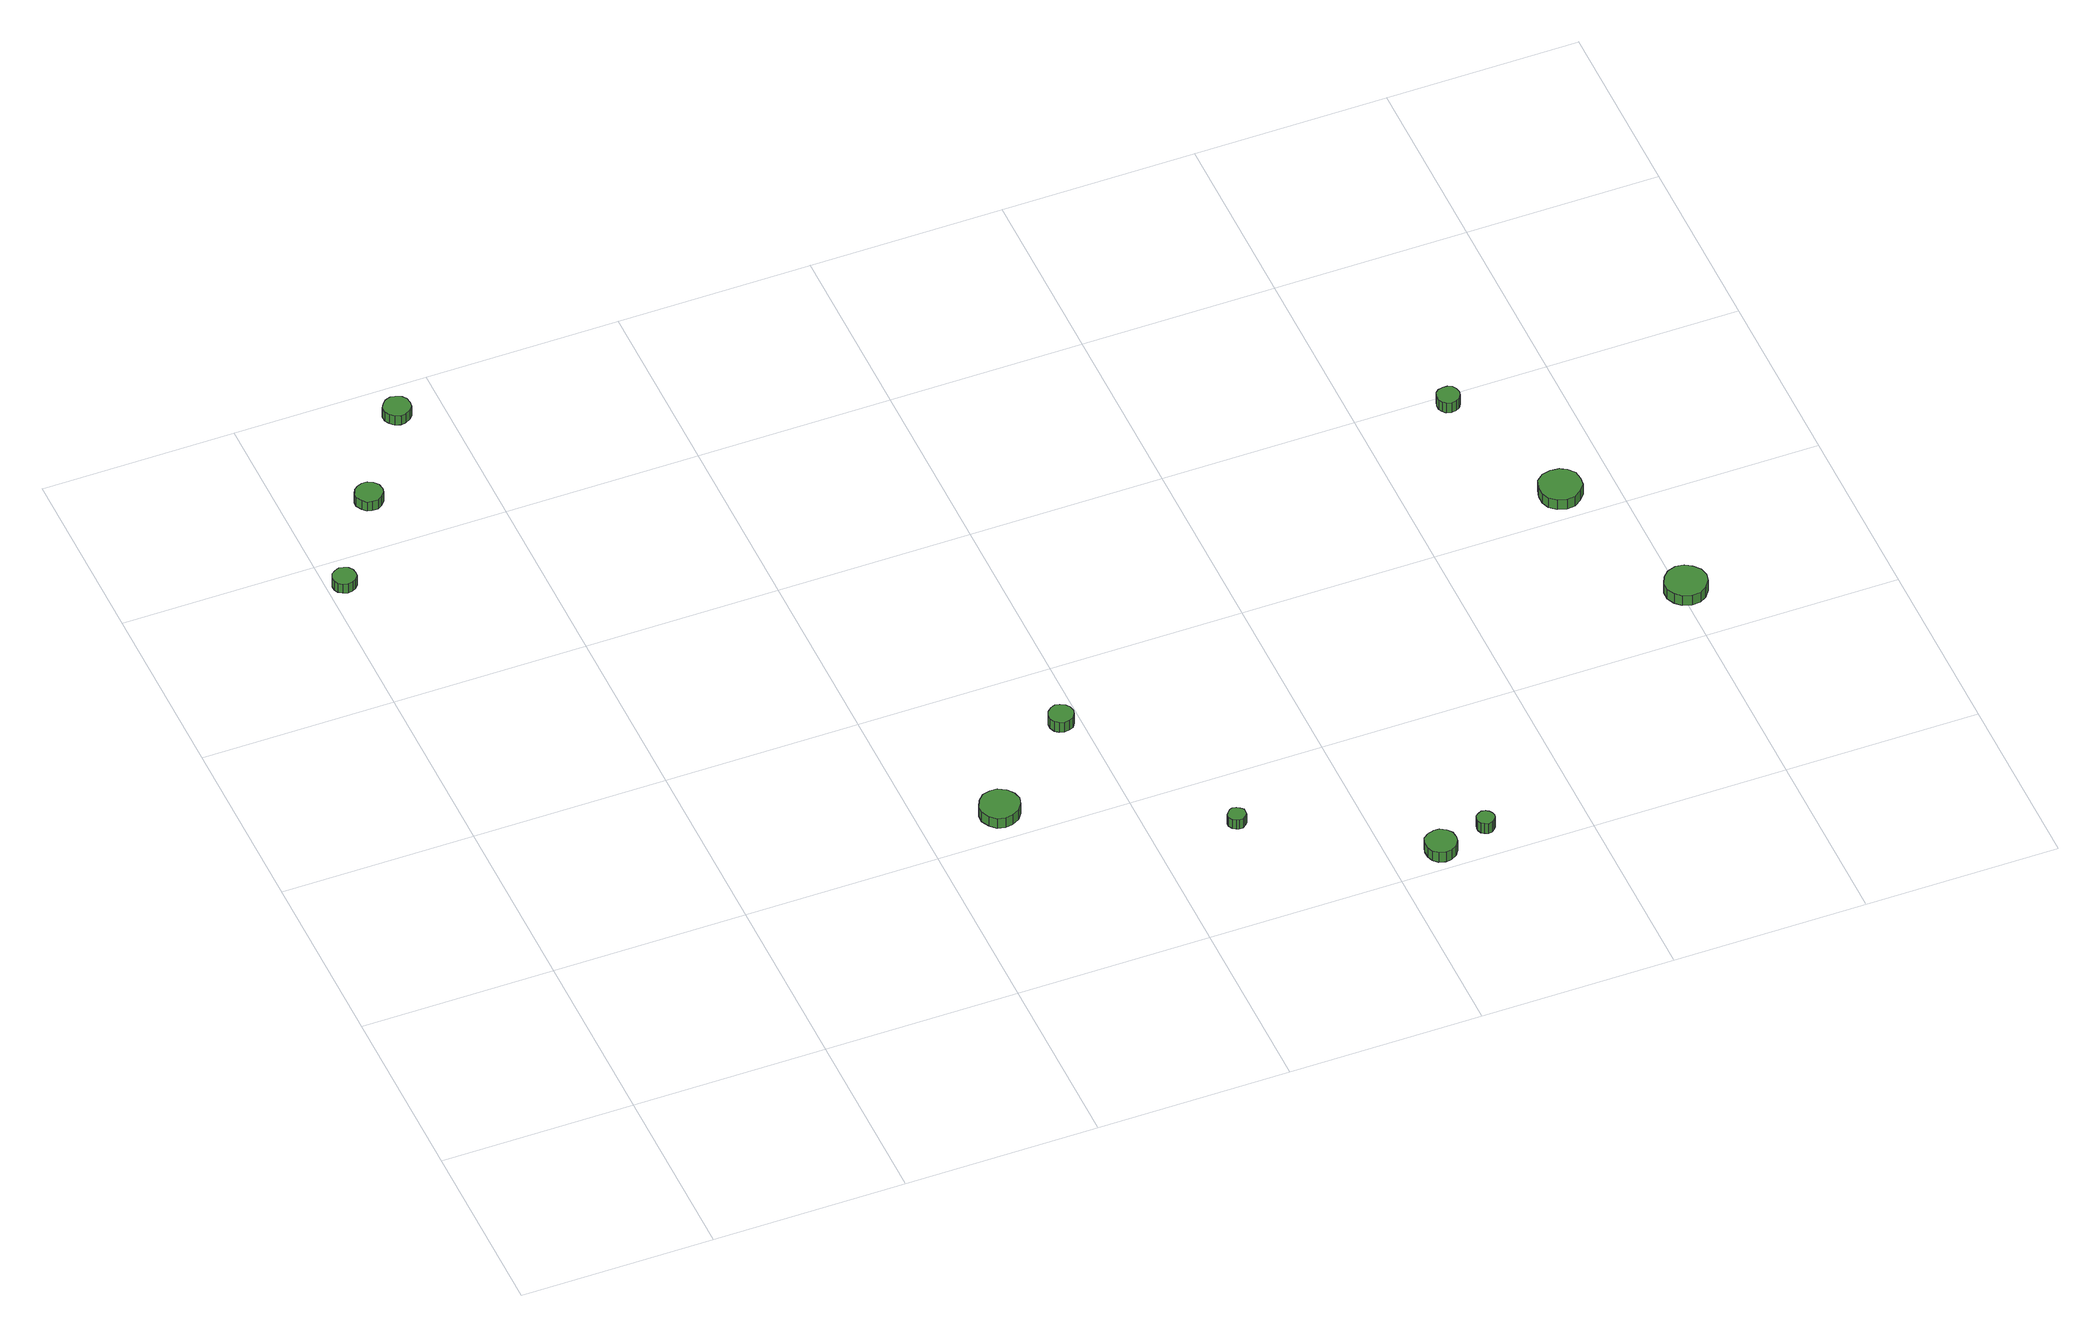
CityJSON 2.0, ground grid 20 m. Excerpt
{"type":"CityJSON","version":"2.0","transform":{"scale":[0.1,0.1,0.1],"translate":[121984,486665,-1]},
"CityObjects":{
"tree1":{"type":"SolitaryVegetationObject","attributes":{"function":"something"},"geometry":[{"type":"MultiSurface","lod":"1","boundaries":[[[0,1,2,3,4,5,6,7,8,9,10,11,12,13,14]],[[15,16,17,18,19,20,21,22,23,24,25,26,27,28,29]],[[0,29,28,1]],[[1,28,27,2]],[[2,27,26,3]],[[3,26,25,4]],[[4,25,24,5]],[[5,24,23,6]],[[6,23,22,7]],[[7,22,21,8]],[[8,21,20,9]],[[9,20,19,10]],[[10,19,18,11]],[[11,18,17,12]],[[12,17,16,13]],[[13,16,15,14]],[[14,15,29,0]]]}]},
"tree2":{"type":"SolitaryVegetationObject","attributes":{"function":"something"},"geometry":[{"type":"MultiSurface","lod":"1","boundaries":[[[30,31,32,33,34,35,36,37,38,39,40,41,42,43,44]],[[45,46,47,48,49,50,51,52,53,54,55,56,57,58,59]],[[30,59,58,31]],[[31,58,57,32]],[[32,57,56,33]],[[33,56,55,34]],[[34,55,54,35]],[[35,54,53,36]],[[36,53,52,37]],[[37,52,51,38]],[[38,51,50,39]],[[39,50,49,40]],[[40,49,48,41]],[[41,48,47,42]],[[42,47,46,43]],[[43,46,45,44]],[[44,45,59,30]]]}]},
"tree3":{"type":"SolitaryVegetationObject","attributes":{"function":"something"},"geometry":[{"type":"MultiSurface","lod":"1","boundaries":[[[60,61,62,63,64,65,66,67,68,69,70,71,72,73,74]],[[75,76,77,78,79,80,81,82,83,84,85,86,87,88,89]],[[60,89,88,61]],[[61,88,87,62]],[[62,87,86,63]],[[63,86,85,64]],[[64,85,84,65]],[[65,84,83,66]],[[66,83,82,67]],[[67,82,81,68]],[[68,81,80,69]],[[69,80,79,70]],[[70,79,78,71]],[[71,78,77,72]],[[72,77,76,73]],[[73,76,75,74]],[[74,75,89,60]]]}]},
"tree4":{"type":"SolitaryVegetationObject","attributes":{"function":"something"},"geometry":[{"type":"MultiSurface","lod":"1","boundaries":[[[90,91,92,93,94,95,96,97,98,99,100,101,102,103,104]],[[105,106,107,108,109,110,111,112,113,114,115,116,117,118,119]],[[90,119,118,91]],[[91,118,117,92]],[[92,117,116,93]],[[93,116,115,94]],[[94,115,114,95]],[[95,114,113,96]],[[96,113,112,97]],[[97,112,111,98]],[[98,111,110,99]],[[99,110,109,100]],[[100,109,108,101]],[[101,108,107,102]],[[102,107,106,103]],[[103,106,105,104]],[[104,105,119,90]]]}]},
"tree5":{"type":"SolitaryVegetationObject","attributes":{"function":"something"},"geometry":[{"type":"MultiSurface","lod":"1","boundaries":[[[120,121,122,123,124,125,126,127,128,129,130,131,132,133,134]],[[135,136,137,138,139,140,141,142,143,144,145,146,147,148,149]],[[120,149,148,121]],[[121,148,147,122]],[[122,147,146,123]],[[123,146,145,124]],[[124,145,144,125]],[[125,144,143,126]],[[126,143,142,127]],[[127,142,141,128]],[[128,141,140,129]],[[129,140,139,130]],[[130,139,138,131]],[[131,138,137,132]],[[132,137,136,133]],[[133,136,135,134]],[[134,135,149,120]]]}]},
"tree6":{"type":"SolitaryVegetationObject","attributes":{"function":"something"},"geometry":[{"type":"MultiSurface","lod":"1","boundaries":[[[150,151,152,153,154,155,156,157,158,159,160,161,162,163,164]],[[165,166,167,168,169,170,171,172,173,174,175,176,177,178,179]],[[150,179,178,151]],[[151,178,177,152]],[[152,177,176,153]],[[153,176,175,154]],[[154,175,174,155]],[[155,174,173,156]],[[156,173,172,157]],[[157,172,171,158]],[[158,171,170,159]],[[159,170,169,160]],[[160,169,168,161]],[[161,168,167,162]],[[162,167,166,163]],[[163,166,165,164]],[[164,165,179,150]]]}]},
"tree7":{"type":"SolitaryVegetationObject","attributes":{"function":"something"},"geometry":[{"type":"MultiSurface","lod":"1","boundaries":[[[180,181,182,183,184,185,186,187,188,189,190,191,192,193,194]],[[195,196,197,198,199,200,201,202,203,204,205,206,207,208,209]],[[180,209,208,181]],[[181,208,207,182]],[[182,207,206,183]],[[183,206,205,184]],[[184,205,204,185]],[[185,204,203,186]],[[186,203,202,187]],[[187,202,201,188]],[[188,201,200,189]],[[189,200,199,190]],[[190,199,198,191]],[[191,198,197,192]],[[192,197,196,193]],[[193,196,195,194]],[[194,195,209,180]]]}]},
"tree8":{"type":"SolitaryVegetationObject","attributes":{"function":"something"},"geometry":[{"type":"MultiSurface","lod":"1","boundaries":[[[210,211,212,213,214,215,216,217,218,219,220,221,222,223,224]],[[225,226,227,228,229,230,231,232,233,234,235,236,237,238,239]],[[210,239,238,211]],[[211,238,237,212]],[[212,237,236,213]],[[213,236,235,214]],[[214,235,234,215]],[[215,234,233,216]],[[216,233,232,217]],[[217,232,231,218]],[[218,231,230,219]],[[219,230,229,220]],[[220,229,228,221]],[[221,228,227,222]],[[222,227,226,223]],[[223,226,225,224]],[[224,225,239,210]]]}]},
"tree9":{"type":"SolitaryVegetationObject","attributes":{"function":"something"},"geometry":[{"type":"MultiSurface","lod":"1","boundaries":[[[240,241,242,243,244,245,246,247,248,249,250,251,252,253,254]],[[255,256,257,258,259,260,261,262,263,264,265,266,267,268,269]],[[240,269,268,241]],[[241,268,267,242]],[[242,267,266,243]],[[243,266,265,244]],[[244,265,264,245]],[[245,264,263,246]],[[246,263,262,247]],[[247,262,261,248]],[[248,261,260,249]],[[249,260,259,250]],[[250,259,258,251]],[[251,258,257,252]],[[252,257,256,253]],[[253,256,255,254]],[[254,255,269,240]]]}]},
"tree10":{"type":"SolitaryVegetationObject","attributes":{"function":"something"},"geometry":[{"type":"MultiSurface","lod":"1","boundaries":[[[270,271,272,273,274,275,276,277,278,279,280,281,282,283,284]],[[285,286,287,288,289,290,291,292,293,294,295,296,297,298,299]],[[270,299,298,271]],[[271,298,297,272]],[[272,297,296,273]],[[273,296,295,274]],[[274,295,294,275]],[[275,294,293,276]],[[276,293,292,277]],[[277,292,291,278]],[[278,291,290,279]],[[279,290,289,280]],[[280,289,288,281]],[[281,288,287,282]],[[282,287,286,283]],[[283,286,285,284]],[[284,285,299,270]]]}]},
"tree11":{"type":"SolitaryVegetationObject","attributes":{"function":"something"},"geometry":[{"type":"MultiSurface","lod":"1","boundaries":[[[300,301,302,303,304,305,306,307,308,309,310,311,312,313,314]],[[315,316,317,318,319,320,321,322,323,324,325,326,327,328,329]],[[300,329,328,301]],[[301,328,327,302]],[[302,327,326,303]],[[303,326,325,304]],[[304,325,324,305]],[[305,324,323,306]],[[306,323,322,307]],[[307,322,321,308]],[[308,321,320,309]],[[309,320,319,310]],[[310,319,318,311]],[[311,318,317,312]],[[312,317,316,313]],[[313,316,315,314]],[[314,315,329,300]]]}]}
},
"vertices":[
[30,767,19],[29,772,19],[26,776,19],[22,778,19],[17,779,19],[12,777,19],[8,774,19],[6,769,19],[6,764,19],[8,760,19],[12,757,19],[17,755,19],[22,756,19],[26,758,19],[29,762,19],[29,762,7],[26,758,7],[22,756,7],[17,755,7],[12,757,7],[8,760,7],[6,764,7],[6,769,7],[8,774,7],[12,777,7],[17,779,7],[22,778,7],[26,776,7],[29,772,7],[30,767,7],
[98,864,19],[97,870,19],[93,875,19],[88,878,19],[82,878,19],[77,876,19],[73,873,19],[70,867,19],[70,862,19],[73,856,19],[77,852,19],[82,851,19],[88,851,19],[93,854,19],[97,859,19],[97,859,7],[93,854,7],[88,851,7],[82,851,7],[77,852,7],[73,856,7],[70,862,7],[70,867,7],[73,873,7],[77,876,7],[82,878,7],[88,878,7],[93,875,7],[97,870,7],[98,864,7],
[168,963,19],[167,969,19],[164,973,19],[158,976,19],[153,977,19],[147,975,19],[143,971,19],[140,966,19],[140,960,19],[143,955,19],[147,951,19],[153,949,19],[158,950,19],[164,953,19],[167,957,19],[167,957,7],[164,953,7],[158,950,7],[153,949,7],[147,951,7],[143,955,7],[140,960,7],[140,966,7],[143,971,7],[147,975,7],[153,977,7],[158,976,7],[164,973,7],[167,969,7],[168,963,7],
[499,233,22],[497,241,22],[492,248,22],[484,253,22],[476,253,22],[468,251,22],[462,245,22],[458,237,22],[458,229,22],[462,221,22],[468,215,22],[476,213,22],[484,214,22],[492,218,22],[497,225,22],[497,225,9],[492,218,9],[484,214,9],[476,213,9],[468,215,9],[462,221,9],[458,229,9],[458,237,9],[462,245,9],[468,251,9],[476,253,9],[484,253,9],[492,248,9],[497,241,9],[499,233,9],
[593,325,22],[592,330,22],[589,334,22],[584,337,22],[579,338,22],[574,336,22],[570,332,22],[568,327,22],[568,322,22],[570,317,22],[574,314,22],[579,312,22],[584,313,22],[589,315,22],[592,320,22],[592,320,9],[589,315,9],[584,313,9],[579,312,9],[574,314,9],[570,317,9],[568,322,9],[568,327,9],[570,332,9],[574,336,9],[579,338,9],[584,337,9],[589,334,9],[592,330,9],[593,325,9],
[692,132,23],[692,135,23],[689,138,23],[686,140,23],[682,141,23],[679,140,23],[676,137,23],[674,134,23],[674,130,23],[676,126,23],[679,124,23],[682,123,23],[686,123,23],[689,125,23],[692,128,23],[692,128,11],[689,125,11],[686,123,11],[682,123,11],[679,124,11],[676,126,11],[674,130,11],[674,134,11],[676,137,11],[679,140,11],[682,141,11],[686,140,11],[689,138,11],[692,135,11],[692,132,11],
[865,20,25],[864,27,25],[860,32,25],[854,36,25],[848,36,25],[841,34,25],[836,30,25],[834,24,25],[834,17,25],[836,11,25],[841,6,25],[848,4,25],[854,5,25],[860,8,25],[864,14,25],[864,14,12],[860,8,12],[854,5,12],[848,4,12],[841,6,12],[836,11,12],[834,17,12],[834,24,12],[836,30,12],[841,34,12],[848,36,12],[854,36,12],[860,32,12],[864,27,12],[865,20,12],
[911,34,24],[910,38,24],[908,41,24],[905,43,24],[901,44,24],[897,42,24],[894,40,24],[893,36,24],[893,33,24],[894,29,24],[897,27,24],[901,25,24],[905,26,24],[908,28,24],[910,31,24],[910,31,11],[908,28,11],[905,26,11],[901,25,11],[897,27,11],[894,29,11],[893,33,11],[893,36,11],[894,40,11],[897,42,11],[901,44,11],[905,43,11],[908,41,11],[910,38,11],[911,34,11],
[1102,582,27],[1101,587,27],[1098,591,27],[1094,593,27],[1089,593,27],[1084,592,27],[1081,589,27],[1079,584,27],[1079,579,27],[1081,575,27],[1084,572,27],[1089,570,27],[1094,571,27],[1098,573,27],[1101,577,27],[1101,577,14],[1098,573,14],[1094,571,14],[1089,570,14],[1084,572,14],[1081,575,14],[1079,579,14],[1079,584,14],[1081,589,14],[1084,592,14],[1089,593,14],[1094,593,14],[1098,591,14],[1101,587,14],[1102,582,14],
[1164,428,26],[1163,437,26],[1157,444,26],[1150,448,26],[1141,449,26],[1132,447,26],[1125,441,26],[1122,432,26],[1122,423,26],[1125,415,26],[1132,409,26],[1141,406,26],[1150,407,26],[1157,412,26],[1163,419,26],[1163,419,13],[1157,412,13],[1150,407,13],[1141,406,13],[1132,409,13],[1125,415,13],[1122,423,13],[1122,432,13],[1125,441,13],[1132,447,13],[1141,449,13],[1150,448,13],[1157,444,13],[1163,437,13],[1164,428,13],
[1225,258,27],[1223,267,27],[1217,274,27],[1210,279,27],[1201,280,27],[1192,277,27],[1186,271,27],[1182,263,27],[1182,254,27],[1186,246,27],[1192,240,27],[1201,237,27],[1210,238,27],[1217,242,27],[1223,250,27],[1223,250,14],[1217,242,14],[1210,238,14],[1201,237,14],[1192,240,14],[1186,246,14],[1182,254,14],[1182,263,14],[1186,271,14],[1192,277,14],[1201,280,14],[1210,279,14],[1217,274,14],[1223,267,14],[1225,258,14]
]}
